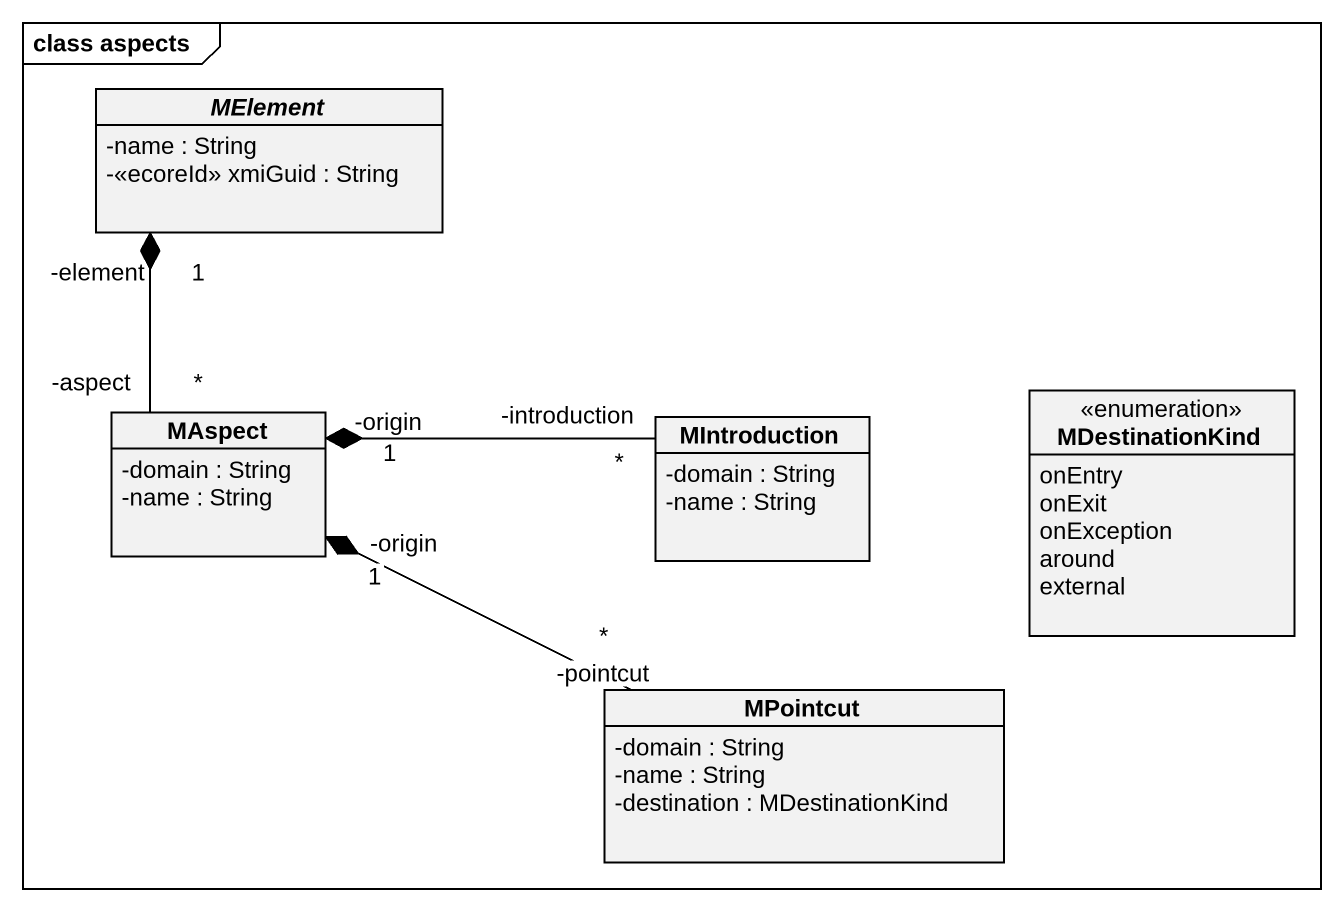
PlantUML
@startuml
mainframe class aspects
hide circle
hide empty members
skinparam classAttributeIconSize 0
abstract class MElement {
  -name : String
  -<<ecoreId>> xmiGuid : String
}
class MAspect {
  -domain : String
  -name : String
}
class MIntroduction {
  -domain : String
  -name : String
}
enum MDestinationKind {
  onEntry
  onExit
  onException
  around
  external
}
class MPointcut {
  -domain : String
  -name : String
  -destination : MDestinationKind
}
MAspect "-aspect\n*" -up-* "-element\n1" MElement
MAspect "-origin\n1" *-right- "-introduction\n*" MIntroduction
MAspect "-origin\n1" *-right- "-pointcut\n*" MPointcut
@enduml
